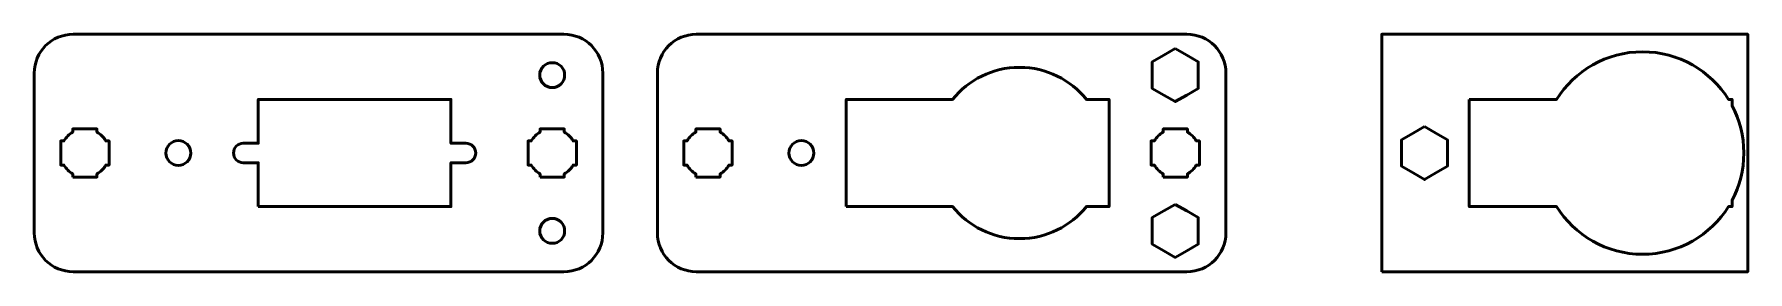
# Model space of a CAD drawing. Header units: centimetres. Extents: x -15.2 to 6.9, y 3.6 to 6.7.
import ezdxf

# ---------------------------------------------------------------- set-up
doc = ezdxf.new("R2010")
doc.units = ezdxf.units.CM
doc.header["$MEASUREMENT"] = 0
doc.layers.add('Layer 1', color=7, linetype='Continuous')

msp = doc.modelspace()

# ---------------------------------------------------------------- linework, layer by layer
at = {"layer": 'Layer 1', "color": 250, "lineweight": 53}
for centre in [(-8.5, 6.14999), (-13.3, 5.14999), (-5.3, 5.14999), (-8.5, 4.14999)]:
    msp.add_ellipse(centre, major_axis=(0, 0.16), ratio=1, dxfattribs=at)
at = {"layer": 'Layer 1', "lineweight": 53}
for points, knots in [([(-15.15003, 4.12506), (-15.15003, 3.84806), (-14.92694, 3.62497), (-14.64994, 3.62497), (-14.64994, 3.62497), (-14.64994, 3.62497), (-8.35007, 3.62497), (-8.35007, 3.62497), (-8.35007, 3.62497), (-8.07293, 3.62497), (-7.84997, 3.84806), (-7.84997, 4.12506), (-7.84997, 4.12506), (-7.84997, 4.12506), (-7.84997, 6.17493), (-7.84997, 6.17493), (-7.84997, 6.17493), (-7.84997, 6.45207), (-8.07293, 6.67503), (-8.35007, 6.67503), (-8.35007, 6.67503), (-8.35007, 6.67503), (-14.64994, 6.67503), (-14.64994, 6.67503), (-14.64994, 6.67503), (-14.92694, 6.67503), (-15.15003, 6.45207), (-15.15003, 6.17493), (-15.15003, 6.17493), (-15.15003, 6.17493), (-15.15003, 4.12506), (-15.15003, 4.12506)], [0, 0, 0, 0, 0.125, 0.125, 0.125, 0.125, 0.25, 0.25, 0.25, 0.25, 0.375, 0.375, 0.375, 0.375, 0.5, 0.5, 0.5, 0.5, 0.625, 0.625, 0.625, 0.625, 0.75, 0.75, 0.75, 0.75, 0.875, 0.875, 0.875, 0.875, 1, 1, 1, 1]), ([(-7.15003, 4.12506), (-7.15003, 3.84806), (-6.92694, 3.62497), (-6.64994, 3.62497), (-6.64994, 3.62497), (-6.64994, 3.62497), (-0.35007, 3.62497), (-0.35007, 3.62497), (-0.35007, 3.62497), (-0.07293, 3.62497), (0.15003, 3.84806), (0.15003, 4.12506), (0.15003, 4.12506), (0.15003, 4.12506), (0.15003, 6.17493), (0.15003, 6.17493), (0.15003, 6.17493), (0.15003, 6.45207), (-0.07293, 6.67503), (-0.35007, 6.67503), (-0.35007, 6.67503), (-0.35007, 6.67503), (-6.64994, 6.67503), (-6.64994, 6.67503), (-6.64994, 6.67503), (-6.92694, 6.67503), (-7.15003, 6.45207), (-7.15003, 6.17493), (-7.15003, 6.17493), (-7.15003, 6.17493), (-7.15003, 4.12506), (-7.15003, 4.12506)], [0, 0, 0, 0, 0.125, 0.125, 0.125, 0.125, 0.25, 0.25, 0.25, 0.25, 0.375, 0.375, 0.375, 0.375, 0.5, 0.5, 0.5, 0.5, 0.625, 0.625, 0.625, 0.625, 0.75, 0.75, 0.75, 0.75, 0.875, 0.875, 0.875, 0.875, 1, 1, 1, 1]), ([(2.14997, 3.62497), (2.14997, 3.62497), (6.85003, 3.62497), (6.85003, 3.62497), (6.85003, 3.62497), (6.85003, 3.62497), (6.85003, 6.67503), (6.85003, 6.67503), (6.85003, 6.67503), (6.85003, 6.67503), (2.14997, 6.67503), (2.14997, 6.67503), (2.14997, 6.67503), (2.14997, 6.67503), (2.14997, 3.62497), (2.14997, 3.62497)], [0, 0, 0, 0, 0.25, 0.25, 0.25, 0.25, 0.5, 0.5, 0.5, 0.5, 0.75, 0.75, 0.75, 0.75, 1, 1, 1, 1]), ([(-4.72495, 4.46247), (-4.72495, 4.46247), (-4.72495, 5.83747), (-4.72495, 5.83747), (-4.72495, 5.83747), (-4.72495, 5.83747), (-3.35859, 5.83747), (-3.35859, 5.83747), (-3.35859, 5.83747), (-3.15698, 6.08892), (-2.84729, 6.24999), (-2.49999, 6.24999), (-2.49999, 6.24999), (-2.1527, 6.24999), (-1.84302, 6.08892), (-1.64141, 5.83747), (-1.64141, 5.83747), (-1.64141, 5.83747), (-1.34996, 5.83747), (-1.34996, 5.83747), (-1.34996, 5.83747), (-1.34996, 5.83747), (-1.34996, 4.46247), (-1.34996, 4.46247), (-1.34996, 4.46247), (-1.34996, 4.46247), (-1.64143, 4.46247), (-1.64143, 4.46247), (-1.64143, 4.46247), (-1.84304, 4.21105), (-2.15272, 4.04999), (-2.49999, 4.04999), (-2.49999, 4.04999), (-2.84727, 4.04999), (-3.15695, 4.21105), (-3.35857, 4.46247), (-3.35857, 4.46247), (-3.35857, 4.46247), (-4.72495, 4.46247), (-4.72495, 4.46247)], [0, 0, 0, 0, 0.1, 0.1, 0.1, 0.1, 0.2, 0.2, 0.2, 0.2, 0.3, 0.3, 0.3, 0.3, 0.4, 0.4, 0.4, 0.4, 0.5, 0.5, 0.5, 0.5, 0.6, 0.6, 0.6, 0.6, 0.7, 0.7, 0.7, 0.7, 0.8, 0.8, 0.8, 0.8, 0.9, 0.9, 0.9, 0.9, 1, 1, 1, 1]), ([(-12.27495, 4.46247), (-12.27495, 4.46247), (-12.27495, 5.02497), (-12.27495, 5.02497), (-12.27495, 5.02497), (-12.27495, 5.02497), (-12.46732, 5.02497), (-12.46732, 5.02497), (-12.46732, 5.02497), (-12.53635, 5.02497), (-12.59232, 5.08094), (-12.59232, 5.14997), (-12.59232, 5.14997), (-12.59232, 5.219), (-12.53635, 5.27497), (-12.46732, 5.27497), (-12.46732, 5.27497), (-12.46732, 5.27497), (-12.27495, 5.27497), (-12.27495, 5.27497), (-12.27495, 5.27497), (-12.27495, 5.27497), (-12.27495, 5.83747), (-12.27495, 5.83747), (-12.27495, 5.83747), (-11.33625, 5.83747), (-10.73866, 5.83747), (-9.79996, 5.83747), (-9.79996, 5.83747), (-9.79996, 5.83747), (-9.79996, 5.27497), (-9.79996, 5.27497), (-9.79996, 5.27497), (-9.79996, 5.27497), (-9.6076, 5.27497), (-9.6076, 5.27497), (-9.6076, 5.27497), (-9.53857, 5.27497), (-9.4826, 5.219), (-9.4826, 5.14997), (-9.4826, 5.14997), (-9.4826, 5.08094), (-9.53857, 5.02497), (-9.6076, 5.02497), (-9.6076, 5.02497), (-9.6076, 5.02497), (-9.79996, 5.02497), (-9.79996, 5.02497), (-9.79996, 5.02497), (-9.79996, 5.02497), (-9.79996, 4.46247), (-9.79996, 4.46247), (-9.79996, 4.46247), (-10.76104, 4.46247), (-11.31387, 4.46247), (-12.27495, 4.46247)], [0, 0, 0, 0, 0.07142857, 0.07142857, 0.07142857, 0.07142857, 0.14285714, 0.14285714, 0.14285714, 0.14285714, 0.21428571, 0.21428571, 0.21428571, 0.21428571, 0.28571429, 0.28571429, 0.28571429, 0.28571429, 0.35714286, 0.35714286, 0.35714286, 0.35714286, 0.42857143, 0.42857143, 0.42857143, 0.42857143, 0.5, 0.5, 0.5, 0.5, 0.57142857, 0.57142857, 0.57142857, 0.57142857, 0.64285714, 0.64285714, 0.64285714, 0.64285714, 0.71428571, 0.71428571, 0.71428571, 0.71428571, 0.78571429, 0.78571429, 0.78571429, 0.78571429, 0.85714286, 0.85714286, 0.85714286, 0.85714286, 0.92857143, 0.92857143, 0.92857143, 0.92857143, 1, 1, 1, 1]), ([(-14.65493, 4.84), (-14.65493, 4.84), (-14.65493, 4.88145), (-14.65493, 4.88145), (-14.65493, 4.88145), (-14.70206, 4.90865), (-14.74124, 4.94794), (-14.76844, 4.99493), (-14.76844, 4.99493), (-14.76844, 4.99493), (-14.81, 4.99493), (-14.81, 4.99493), (-14.81, 4.99493), (-14.81, 4.99493), (-14.81, 5.15), (-14.81, 5.15), (-14.81, 5.15), (-14.81, 5.15), (-14.81, 5.30492), (-14.81, 5.30492), (-14.81, 5.30492), (-14.81, 5.30492), (-14.76844, 5.30492), (-14.76844, 5.30492), (-14.76844, 5.30492), (-14.74124, 5.35206), (-14.70206, 5.39121), (-14.65493, 5.4184), (-14.65493, 5.4184), (-14.65493, 5.4184), (-14.65493, 5.45999), (-14.65493, 5.45999), (-14.65493, 5.45999), (-14.65493, 5.45999), (-14.5, 5.45999), (-14.5, 5.45999), (-14.5, 5.45999), (-14.5, 5.45999), (-14.34492, 5.45999), (-14.34492, 5.45999), (-14.34492, 5.45999), (-14.34492, 5.45999), (-14.34492, 5.4184), (-14.34492, 5.4184), (-14.34492, 5.4184), (-14.29794, 5.39121), (-14.25864, 5.35206), (-14.23144, 5.30492), (-14.23144, 5.30492), (-14.23144, 5.30492), (-14.19, 5.30492), (-14.19, 5.30492), (-14.19, 5.30492), (-14.19, 5.30492), (-14.19, 5.15), (-14.19, 5.15), (-14.19, 5.15), (-14.19, 5.15), (-14.19, 4.99493), (-14.19, 4.99493), (-14.19, 4.99493), (-14.19, 4.99493), (-14.23144, 4.99493), (-14.23144, 4.99493), (-14.23144, 4.99493), (-14.25864, 4.94794), (-14.29794, 4.90865), (-14.34492, 4.88145), (-14.34492, 4.88145), (-14.34492, 4.88145), (-14.34492, 4.84), (-14.34492, 4.84), (-14.34492, 4.84), (-14.34492, 4.84), (-14.5, 4.84), (-14.5, 4.84), (-14.5, 4.84), (-14.5, 4.84), (-14.65493, 4.84), (-14.65493, 4.84)], [0, 0, 0, 0, 0.05, 0.05, 0.05, 0.05, 0.1, 0.1, 0.1, 0.1, 0.15, 0.15, 0.15, 0.15, 0.2, 0.2, 0.2, 0.2, 0.25, 0.25, 0.25, 0.25, 0.3, 0.3, 0.3, 0.3, 0.35, 0.35, 0.35, 0.35, 0.4, 0.4, 0.4, 0.4, 0.45, 0.45, 0.45, 0.45, 0.5, 0.5, 0.5, 0.5, 0.55, 0.55, 0.55, 0.55, 0.6, 0.6, 0.6, 0.6, 0.65, 0.65, 0.65, 0.65, 0.7, 0.7, 0.7, 0.7, 0.75, 0.75, 0.75, 0.75, 0.8, 0.8, 0.8, 0.8, 0.85, 0.85, 0.85, 0.85, 0.9, 0.9, 0.9, 0.9, 0.95, 0.95, 0.95, 0.95, 1, 1, 1, 1]), ([(-8.65493, 4.84), (-8.65493, 4.84), (-8.65493, 4.88145), (-8.65493, 4.88145), (-8.65493, 4.88145), (-8.70206, 4.90865), (-8.74124, 4.94794), (-8.76844, 4.99493), (-8.76844, 4.99493), (-8.76844, 4.99493), (-8.81, 4.99493), (-8.81, 4.99493), (-8.81, 4.99493), (-8.81, 4.99493), (-8.81, 5.15), (-8.81, 5.15), (-8.81, 5.15), (-8.81, 5.15), (-8.81, 5.30492), (-8.81, 5.30492), (-8.81, 5.30492), (-8.81, 5.30492), (-8.76844, 5.30492), (-8.76844, 5.30492), (-8.76844, 5.30492), (-8.74124, 5.35206), (-8.70206, 5.39121), (-8.65493, 5.4184), (-8.65493, 5.4184), (-8.65493, 5.4184), (-8.65493, 5.45999), (-8.65493, 5.45999), (-8.65493, 5.45999), (-8.65493, 5.45999), (-8.5, 5.45999), (-8.5, 5.45999), (-8.5, 5.45999), (-8.5, 5.45999), (-8.34492, 5.45999), (-8.34492, 5.45999), (-8.34492, 5.45999), (-8.34492, 5.45999), (-8.34492, 5.4184), (-8.34492, 5.4184), (-8.34492, 5.4184), (-8.29794, 5.39121), (-8.25864, 5.35206), (-8.23144, 5.30492), (-8.23144, 5.30492), (-8.23144, 5.30492), (-8.19, 5.30492), (-8.19, 5.30492), (-8.19, 5.30492), (-8.19, 5.30492), (-8.19, 5.15), (-8.19, 5.15), (-8.19, 5.15), (-8.19, 5.15), (-8.19, 4.99493), (-8.19, 4.99493), (-8.19, 4.99493), (-8.19, 4.99493), (-8.23144, 4.99493), (-8.23144, 4.99493), (-8.23144, 4.99493), (-8.25864, 4.94794), (-8.29794, 4.90865), (-8.34492, 4.88145), (-8.34492, 4.88145), (-8.34492, 4.88145), (-8.34492, 4.84), (-8.34492, 4.84), (-8.34492, 4.84), (-8.34492, 4.84), (-8.5, 4.84), (-8.5, 4.84), (-8.5, 4.84), (-8.5, 4.84), (-8.65493, 4.84), (-8.65493, 4.84)], [0, 0, 0, 0, 0.05, 0.05, 0.05, 0.05, 0.1, 0.1, 0.1, 0.1, 0.15, 0.15, 0.15, 0.15, 0.2, 0.2, 0.2, 0.2, 0.25, 0.25, 0.25, 0.25, 0.3, 0.3, 0.3, 0.3, 0.35, 0.35, 0.35, 0.35, 0.4, 0.4, 0.4, 0.4, 0.45, 0.45, 0.45, 0.45, 0.5, 0.5, 0.5, 0.5, 0.55, 0.55, 0.55, 0.55, 0.6, 0.6, 0.6, 0.6, 0.65, 0.65, 0.65, 0.65, 0.7, 0.7, 0.7, 0.7, 0.75, 0.75, 0.75, 0.75, 0.8, 0.8, 0.8, 0.8, 0.85, 0.85, 0.85, 0.85, 0.9, 0.9, 0.9, 0.9, 0.95, 0.95, 0.95, 0.95, 1, 1, 1, 1]), ([(-6.65493, 4.84), (-6.65493, 4.84), (-6.65493, 4.88145), (-6.65493, 4.88145), (-6.65493, 4.88145), (-6.70206, 4.90865), (-6.74124, 4.94794), (-6.76844, 4.99493), (-6.76844, 4.99493), (-6.76844, 4.99493), (-6.81, 4.99493), (-6.81, 4.99493), (-6.81, 4.99493), (-6.81, 4.99493), (-6.81, 5.15), (-6.81, 5.15), (-6.81, 5.15), (-6.81, 5.15), (-6.81, 5.30492), (-6.81, 5.30492), (-6.81, 5.30492), (-6.81, 5.30492), (-6.76844, 5.30492), (-6.76844, 5.30492), (-6.76844, 5.30492), (-6.74124, 5.35206), (-6.70206, 5.39121), (-6.65493, 5.4184), (-6.65493, 5.4184), (-6.65493, 5.4184), (-6.65493, 5.45999), (-6.65493, 5.45999), (-6.65493, 5.45999), (-6.65493, 5.45999), (-6.5, 5.45999), (-6.5, 5.45999), (-6.5, 5.45999), (-6.5, 5.45999), (-6.34492, 5.45999), (-6.34492, 5.45999), (-6.34492, 5.45999), (-6.34492, 5.45999), (-6.34492, 5.4184), (-6.34492, 5.4184), (-6.34492, 5.4184), (-6.29794, 5.39121), (-6.25864, 5.35206), (-6.23144, 5.30492), (-6.23144, 5.30492), (-6.23144, 5.30492), (-6.19, 5.30492), (-6.19, 5.30492), (-6.19, 5.30492), (-6.19, 5.30492), (-6.19, 5.15), (-6.19, 5.15), (-6.19, 5.15), (-6.19, 5.15), (-6.19, 4.99493), (-6.19, 4.99493), (-6.19, 4.99493), (-6.19, 4.99493), (-6.23144, 4.99493), (-6.23144, 4.99493), (-6.23144, 4.99493), (-6.25864, 4.94794), (-6.29794, 4.90865), (-6.34492, 4.88145), (-6.34492, 4.88145), (-6.34492, 4.88145), (-6.34492, 4.84), (-6.34492, 4.84), (-6.34492, 4.84), (-6.34492, 4.84), (-6.5, 4.84), (-6.5, 4.84), (-6.5, 4.84), (-6.5, 4.84), (-6.65493, 4.84), (-6.65493, 4.84)], [0, 0, 0, 0, 0.05, 0.05, 0.05, 0.05, 0.1, 0.1, 0.1, 0.1, 0.15, 0.15, 0.15, 0.15, 0.2, 0.2, 0.2, 0.2, 0.25, 0.25, 0.25, 0.25, 0.3, 0.3, 0.3, 0.3, 0.35, 0.35, 0.35, 0.35, 0.4, 0.4, 0.4, 0.4, 0.45, 0.45, 0.45, 0.45, 0.5, 0.5, 0.5, 0.5, 0.55, 0.55, 0.55, 0.55, 0.6, 0.6, 0.6, 0.6, 0.65, 0.65, 0.65, 0.65, 0.7, 0.7, 0.7, 0.7, 0.75, 0.75, 0.75, 0.75, 0.8, 0.8, 0.8, 0.8, 0.85, 0.85, 0.85, 0.85, 0.9, 0.9, 0.9, 0.9, 0.95, 0.95, 0.95, 0.95, 1, 1, 1, 1]), ([(-0.65493, 4.84), (-0.65493, 4.84), (-0.65493, 4.88145), (-0.65493, 4.88145), (-0.65493, 4.88145), (-0.70206, 4.90865), (-0.74124, 4.94794), (-0.76844, 4.99493), (-0.76844, 4.99493), (-0.76844, 4.99493), (-0.81, 4.99493), (-0.81, 4.99493), (-0.81, 4.99493), (-0.81, 4.99493), (-0.81, 5.15), (-0.81, 5.15), (-0.81, 5.15), (-0.81, 5.15), (-0.81, 5.30492), (-0.81, 5.30492), (-0.81, 5.30492), (-0.81, 5.30492), (-0.76844, 5.30492), (-0.76844, 5.30492), (-0.76844, 5.30492), (-0.74124, 5.35206), (-0.70206, 5.39121), (-0.65493, 5.4184), (-0.65493, 5.4184), (-0.65493, 5.4184), (-0.65493, 5.45999), (-0.65493, 5.45999), (-0.65493, 5.45999), (-0.65493, 5.45999), (-0.5, 5.45999), (-0.5, 5.45999), (-0.5, 5.45999), (-0.5, 5.45999), (-0.34492, 5.45999), (-0.34492, 5.45999), (-0.34492, 5.45999), (-0.34492, 5.45999), (-0.34492, 5.4184), (-0.34492, 5.4184), (-0.34492, 5.4184), (-0.29794, 5.39121), (-0.25864, 5.35206), (-0.23144, 5.30492), (-0.23144, 5.30492), (-0.23144, 5.30492), (-0.19, 5.30492), (-0.19, 5.30492), (-0.19, 5.30492), (-0.19, 5.30492), (-0.19, 5.15), (-0.19, 5.15), (-0.19, 5.15), (-0.19, 5.15), (-0.19, 4.99493), (-0.19, 4.99493), (-0.19, 4.99493), (-0.19, 4.99493), (-0.23144, 4.99493), (-0.23144, 4.99493), (-0.23144, 4.99493), (-0.25864, 4.94794), (-0.29794, 4.90865), (-0.34492, 4.88145), (-0.34492, 4.88145), (-0.34492, 4.88145), (-0.34492, 4.84), (-0.34492, 4.84), (-0.34492, 4.84), (-0.34492, 4.84), (-0.5, 4.84), (-0.5, 4.84), (-0.5, 4.84), (-0.5, 4.84), (-0.65493, 4.84), (-0.65493, 4.84)], [0, 0, 0, 0, 0.05, 0.05, 0.05, 0.05, 0.1, 0.1, 0.1, 0.1, 0.15, 0.15, 0.15, 0.15, 0.2, 0.2, 0.2, 0.2, 0.25, 0.25, 0.25, 0.25, 0.3, 0.3, 0.3, 0.3, 0.35, 0.35, 0.35, 0.35, 0.4, 0.4, 0.4, 0.4, 0.45, 0.45, 0.45, 0.45, 0.5, 0.5, 0.5, 0.5, 0.55, 0.55, 0.55, 0.55, 0.6, 0.6, 0.6, 0.6, 0.65, 0.65, 0.65, 0.65, 0.7, 0.7, 0.7, 0.7, 0.75, 0.75, 0.75, 0.75, 0.8, 0.8, 0.8, 0.8, 0.85, 0.85, 0.85, 0.85, 0.9, 0.9, 0.9, 0.9, 0.95, 0.95, 0.95, 0.95, 1, 1, 1, 1])]:
    msp.add_open_spline(points, degree=3, knots=knots, dxfattribs=at)
at = {"layer": 'Layer 1', "color": 250, "lineweight": 53}
for points, knots in [([(-0.5, 6.49064), (-0.5, 6.49064), (-0.35249, 6.40548), (-0.35249, 6.40548), (-0.35249, 6.40548), (-0.35249, 6.40548), (-0.20499, 6.32031), (-0.20499, 6.32031), (-0.20499, 6.32031), (-0.20499, 6.32031), (-0.20499, 6.14999), (-0.20499, 6.14999), (-0.20499, 6.14999), (-0.20499, 6.14999), (-0.20499, 5.97967), (-0.20499, 5.97967), (-0.20499, 5.97967), (-0.20499, 5.97967), (-0.35249, 5.8945), (-0.35249, 5.8945), (-0.35249, 5.8945), (-0.35249, 5.8945), (-0.5, 5.80934), (-0.5, 5.80934), (-0.5, 5.80934), (-0.5, 5.80934), (-0.64751, 5.8945), (-0.64751, 5.8945), (-0.64751, 5.8945), (-0.64751, 5.8945), (-0.79501, 5.97967), (-0.79501, 5.97967), (-0.79501, 5.97967), (-0.79501, 5.97967), (-0.79501, 6.14999), (-0.79501, 6.14999), (-0.79501, 6.14999), (-0.79501, 6.14999), (-0.79501, 6.32031), (-0.79501, 6.32031), (-0.79501, 6.32031), (-0.79501, 6.32031), (-0.64751, 6.40548), (-0.64751, 6.40548), (-0.64751, 6.40548), (-0.64751, 6.40548), (-0.5, 6.49064), (-0.5, 6.49064)], [0, 0, 0, 0, 0.08333333, 0.08333333, 0.08333333, 0.08333333, 0.16666667, 0.16666667, 0.16666667, 0.16666667, 0.25, 0.25, 0.25, 0.25, 0.33333333, 0.33333333, 0.33333333, 0.33333333, 0.41666667, 0.41666667, 0.41666667, 0.41666667, 0.5, 0.5, 0.5, 0.5, 0.58333333, 0.58333333, 0.58333333, 0.58333333, 0.66666667, 0.66666667, 0.66666667, 0.66666667, 0.75, 0.75, 0.75, 0.75, 0.83333333, 0.83333333, 0.83333333, 0.83333333, 0.91666667, 0.91666667, 0.91666667, 0.91666667, 1, 1, 1, 1]), ([(3.27505, 5.83747), (3.27505, 5.83747), (4.39661, 5.83747), (4.39661, 5.83747), (4.39661, 5.83747), (4.62627, 6.20522), (5.03457, 6.44998), (5.49997, 6.44998), (5.49997, 6.44998), (5.9654, 6.44998), (6.37371, 6.20522), (6.60337, 5.83747), (6.60337, 5.83747), (6.60337, 5.83747), (6.65004, 5.83747), (6.65004, 5.83747), (6.65004, 5.83747), (6.65004, 5.83747), (6.65004, 5.75637), (6.65004, 5.75637), (6.65004, 5.75637), (6.74574, 5.57532), (6.79999, 5.36899), (6.79999, 5.15), (6.79999, 5.15), (6.79999, 4.931), (6.74573, 4.72468), (6.65004, 4.54361), (6.65004, 4.54361), (6.65004, 4.54361), (6.65004, 4.46247), (6.65004, 4.46247), (6.65004, 4.46247), (6.65004, 4.46247), (6.60334, 4.46247), (6.60334, 4.46247), (6.60334, 4.46247), (6.37369, 4.09474), (5.96539, 3.84998), (5.49997, 3.84998), (5.49997, 3.84998), (5.03459, 3.84998), (4.62631, 4.09474), (4.39664, 4.46247), (4.39664, 4.46247), (4.39664, 4.46247), (3.27505, 4.46247), (3.27505, 4.46247), (3.27505, 4.46247), (3.27505, 4.46247), (3.27505, 5.83747), (3.27505, 5.83747)], [0, 0, 0, 0, 0.07692308, 0.07692308, 0.07692308, 0.07692308, 0.15384615, 0.15384615, 0.15384615, 0.15384615, 0.23076923, 0.23076923, 0.23076923, 0.23076923, 0.30769231, 0.30769231, 0.30769231, 0.30769231, 0.38461538, 0.38461538, 0.38461538, 0.38461538, 0.46153846, 0.46153846, 0.46153846, 0.46153846, 0.53846154, 0.53846154, 0.53846154, 0.53846154, 0.61538462, 0.61538462, 0.61538462, 0.61538462, 0.69230769, 0.69230769, 0.69230769, 0.69230769, 0.76923077, 0.76923077, 0.76923077, 0.76923077, 0.84615385, 0.84615385, 0.84615385, 0.84615385, 0.92307692, 0.92307692, 0.92307692, 0.92307692, 1, 1, 1, 1]), ([(2.7, 5.49064), (2.7, 5.49064), (2.84751, 5.40548), (2.84751, 5.40548), (2.84751, 5.40548), (2.84751, 5.40548), (2.99501, 5.32031), (2.99501, 5.32031), (2.99501, 5.32031), (2.99501, 5.32031), (2.99501, 5.14999), (2.99501, 5.14999), (2.99501, 5.14999), (2.99501, 5.14999), (2.99501, 4.97967), (2.99501, 4.97967), (2.99501, 4.97967), (2.99501, 4.97967), (2.84751, 4.8945), (2.84751, 4.8945), (2.84751, 4.8945), (2.84751, 4.8945), (2.7, 4.80934), (2.7, 4.80934), (2.7, 4.80934), (2.7, 4.80934), (2.55249, 4.8945), (2.55249, 4.8945), (2.55249, 4.8945), (2.55249, 4.8945), (2.40499, 4.97967), (2.40499, 4.97967), (2.40499, 4.97967), (2.40499, 4.97967), (2.40499, 5.14999), (2.40499, 5.14999), (2.40499, 5.14999), (2.40499, 5.14999), (2.40499, 5.32031), (2.40499, 5.32031), (2.40499, 5.32031), (2.40499, 5.32031), (2.55249, 5.40548), (2.55249, 5.40548), (2.55249, 5.40548), (2.55249, 5.40548), (2.7, 5.49064), (2.7, 5.49064)], [0, 0, 0, 0, 0.08333333, 0.08333333, 0.08333333, 0.08333333, 0.16666667, 0.16666667, 0.16666667, 0.16666667, 0.25, 0.25, 0.25, 0.25, 0.33333333, 0.33333333, 0.33333333, 0.33333333, 0.41666667, 0.41666667, 0.41666667, 0.41666667, 0.5, 0.5, 0.5, 0.5, 0.58333333, 0.58333333, 0.58333333, 0.58333333, 0.66666667, 0.66666667, 0.66666667, 0.66666667, 0.75, 0.75, 0.75, 0.75, 0.83333333, 0.83333333, 0.83333333, 0.83333333, 0.91666667, 0.91666667, 0.91666667, 0.91666667, 1, 1, 1, 1]), ([(-0.5, 4.49064), (-0.5, 4.49064), (-0.35249, 4.40548), (-0.35249, 4.40548), (-0.35249, 4.40548), (-0.35249, 4.40548), (-0.20499, 4.32031), (-0.20499, 4.32031), (-0.20499, 4.32031), (-0.20499, 4.32031), (-0.20499, 4.14999), (-0.20499, 4.14999), (-0.20499, 4.14999), (-0.20499, 4.14999), (-0.20499, 3.97967), (-0.20499, 3.97967), (-0.20499, 3.97967), (-0.20499, 3.97967), (-0.35249, 3.8945), (-0.35249, 3.8945), (-0.35249, 3.8945), (-0.35249, 3.8945), (-0.5, 3.80934), (-0.5, 3.80934), (-0.5, 3.80934), (-0.5, 3.80934), (-0.64751, 3.8945), (-0.64751, 3.8945), (-0.64751, 3.8945), (-0.64751, 3.8945), (-0.79501, 3.97967), (-0.79501, 3.97967), (-0.79501, 3.97967), (-0.79501, 3.97967), (-0.79501, 4.14999), (-0.79501, 4.14999), (-0.79501, 4.14999), (-0.79501, 4.14999), (-0.79501, 4.32031), (-0.79501, 4.32031), (-0.79501, 4.32031), (-0.79501, 4.32031), (-0.64751, 4.40548), (-0.64751, 4.40548), (-0.64751, 4.40548), (-0.64751, 4.40548), (-0.5, 4.49064), (-0.5, 4.49064)], [0, 0, 0, 0, 0.08333333, 0.08333333, 0.08333333, 0.08333333, 0.16666667, 0.16666667, 0.16666667, 0.16666667, 0.25, 0.25, 0.25, 0.25, 0.33333333, 0.33333333, 0.33333333, 0.33333333, 0.41666667, 0.41666667, 0.41666667, 0.41666667, 0.5, 0.5, 0.5, 0.5, 0.58333333, 0.58333333, 0.58333333, 0.58333333, 0.66666667, 0.66666667, 0.66666667, 0.66666667, 0.75, 0.75, 0.75, 0.75, 0.83333333, 0.83333333, 0.83333333, 0.83333333, 0.91666667, 0.91666667, 0.91666667, 0.91666667, 1, 1, 1, 1])]:
    msp.add_open_spline(points, degree=3, knots=knots, dxfattribs=at)

doc.saveas('drawing.dxf')
